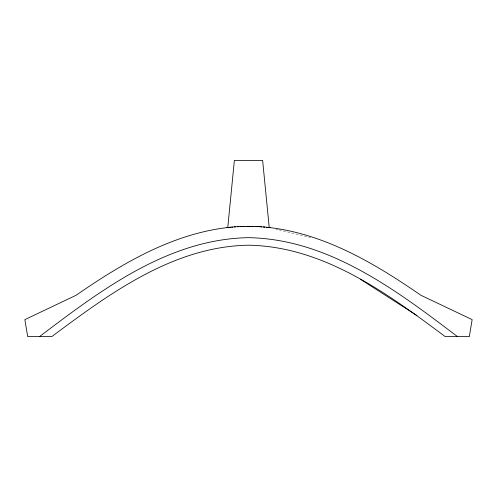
<?xml version="1.0" encoding="UTF-8"?>
<svg xmlns="http://www.w3.org/2000/svg" width="497" height="497" viewBox="0 0 497 497"><rect width="100%" height="100%" fill="white"/><g stroke="black" fill="none" stroke-linecap="round" stroke-linejoin="round"><path stroke-width="0.37" stroke-dasharray="2.48 1.86" d="M275.978 229.148L278.227 229.695M278.979 229.875L310.495 237.485"/><path stroke-width="0.75" d="M227.197 227.583L227.775 227.52L234.367 160.419L262.633 160.419L269.225 227.52C325.33 234.075 375.285 263.733 420.891 295.268L472.15 319.627L469.323 336.581L445.188 336.581C387.411 293.503 323.634 246.481 248.5 245.201C173.366 246.481 109.588 293.503 51.812 336.581L27.677 336.581L24.85 319.627L76.109 295.268C121.411 263.938 170.974 234.497 226.638 227.651M39.536 336.581C100.767 290.205 168.297 239.082 248.5 237.665C328.703 239.082 396.233 290.205 457.464 336.581M226.502 227.663L227.353 227.57M227.775 227.52L228.471 227.446M228.123 227.483L228.993 227.39M228.645 227.427L229.695 227.315M229.44 227.34L231.962 227.098M230.217 227.266L230.565 227.228M231.683 227.123L232.521 227.048M232.242 227.073L234.764 226.874M234.485 226.893L235.329 226.831M235.05 226.849L237.572 226.688M237.286 226.7L238.131 226.651M237.852 226.669L240.374 226.539M240.094 226.551L240.933 226.514M240.654 226.526L243.176 226.439M242.051 226.477L243.735 226.421M243.455 226.433L244.294 226.408M244.015 226.415L246.537 226.371M246.257 226.377L247.096 226.365M246.816 226.371L249.339 226.365M248.78 226.365L249.904 226.365M249.618 226.365L250.463 226.371M250.184 226.371L252.141 226.396M251.581 226.39L252.706 226.408M252.426 226.402L253.265 226.421M252.985 226.415L255.508 226.495M255.228 226.483L256.067 226.514M255.787 226.508L258.31 226.62M257.75 226.595L258.869 226.651M258.589 226.638L259.428 226.688M259.148 226.669L261.111 226.794M260.552 226.756L261.671 226.831M261.391 226.812L263.913 227.005M263.354 226.955L266.609 227.247M264.193 227.03L264.758 227.073M266.435 227.228L267.305 227.315M266.995 227.284L268.877 227.483M267.833 227.371L268.181 227.409M268.529 227.446L269.436 227.545M270.498 227.663L270.076 227.614M360.406 279.252L416.971 315.576"/></g></svg>
